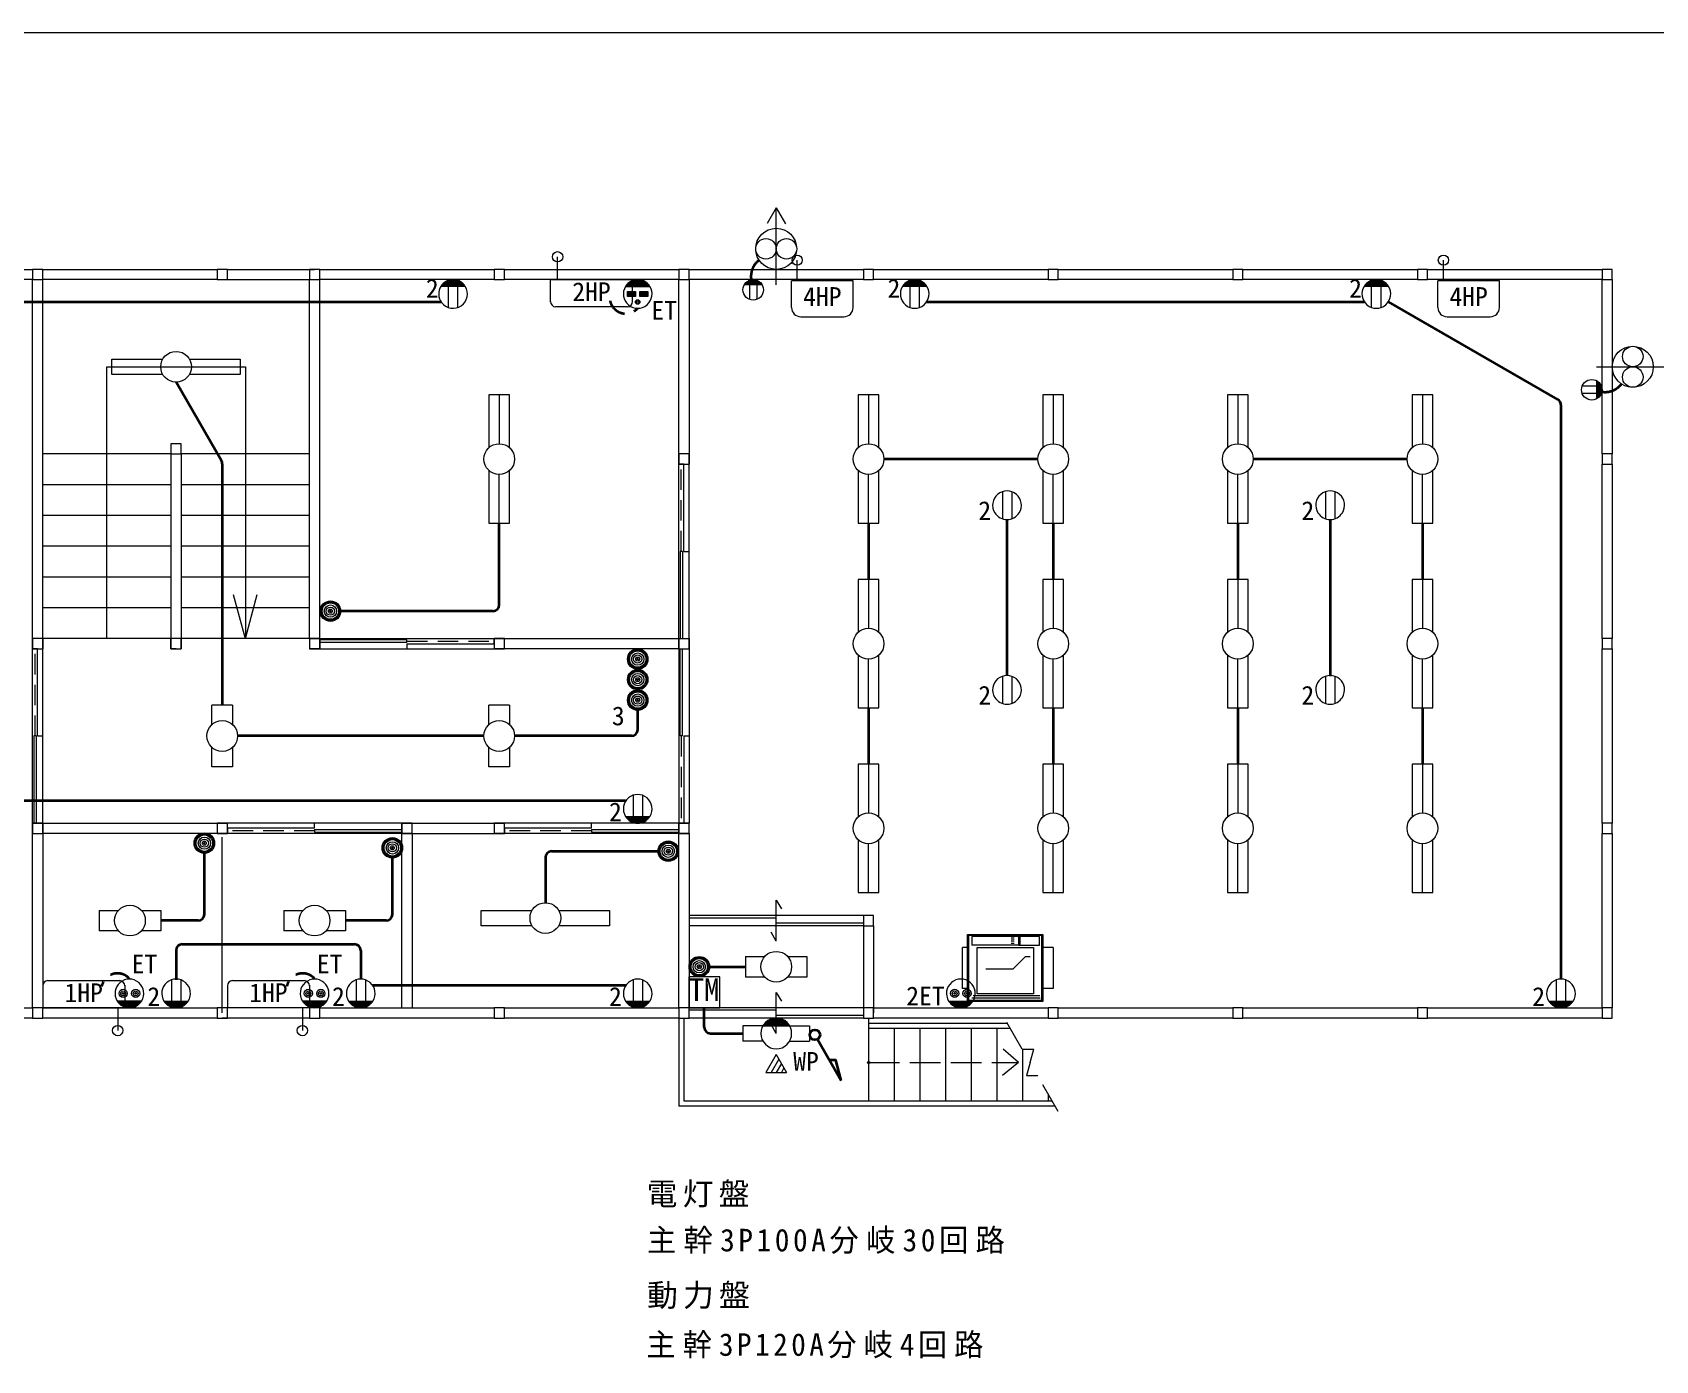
# Model space of a CAD drawing. Units: millimetres at full size, sheet at 1:100. Extents: x -20349 to 20251, y -13940 to 14060.
# Drawn here: x -10850 to 4972, y 1110 to 14060 of the extents above; entities that cross this region are included whole.
import ezdxf
from ezdxf.enums import TextEntityAlignment as Align

# ---------------------------------------------------------------- set-up
doc = ezdxf.new("R2010")
doc.units = ezdxf.units.MM
doc.header["$LTSCALE"] = 100
doc.linetypes.add('DASHED2', pattern=[3, 2, -1])
doc.linetypes.add('DASHED3', pattern=[4, 3, -1])
for name, color, linetype, lineweight in [('0-0', 6, 'Continuous', 35), ('1-1', 7, 'Continuous', 18), ('1-2', 7, 'Continuous', 18), ('1-3', 7, 'Continuous', 18), ('1-4', 4, 'Continuous', 9), ('A-1', 2, 'Continuous', 9), ('A-2', 4, 'Continuous', 9), ('A-3', 3, 'Continuous', 18), ('A-4', 4, 'Continuous', 9), ('A-5', 7, 'Continuous', 18), ('A-6', 4, 'Continuous', 9), ('A-7', 6, 'Continuous', 35), ('B-0', 3, 'Continuous', 18)]:
    doc.layers.add(name, color=color, linetype=linetype, lineweight=lineweight)
doc.styles.add('ＭＳ ゴシック', font='')
doc.styles.get('ＭＳ ゴシック').set_extended_font_data('MS Gothic')

msp = doc.modelspace()

# ---------------------------------------------------------------- linework, layer by layer
at = {"layer": '0-0', "color": 5, "lineweight": 9}
msp.add_lwpolyline([(-20348.8, -13940.2), (-20348.8, 14059.8), (20251.2, 14059.8)], dxfattribs=at)
at = {"layer": '1-1'}
for p, q in [((-12550, 11750), (-10850, 11750)), ((-10750, 11750), (-10850, 11750)), ((-10750, 11750), (-10850, 11750)), ((-10850, 11709.3), (-10850, 11707)), ((-10850, 11709.3), (-10850, 11707)), ((-10750, 11650), (-10750, 11750)), ((-10750, 11650), (-10750, 11750)), ((-10750, 11750), (-9050, 11750)), ((-8950, 11750), (-9050, 11750)), ((-9050, 11709.3), (-9050, 11707)), ((-8950, 11750), (-8100, 11750)), ((-8050, 11750), (-8150, 11750)), ((-8150, 11750), (-8150, 11650)), ((-8150, 11750), (-8150, 11650)), ((-8150, 11750), (-8150, 11650)), ((-8150, 11709.3), (-8150, 11707)), ((-8150, 11709.3), (-8150, 11707)), ((-8050, 11650), (-8050, 11750)), ((-8050, 11750), (-6350, 11750)), ((-6350, 11750), (-6350, 11650)), ((-6250, 11750), (-4550, 11750)), ((-4450, 11750), (-4550, 11750)), ((-4550, 11709.3), (-4550, 11707)), ((-4450, 11650), (-4450, 11750)), ((-4450, 11750), (-2750, 11750)), ((-2650, 11750), (-2750, 11750)), ((-2750, 11709.3), (-2750, 11707)), ((-2650, 11650), (-2650, 11750)), ((-2650, 11750), (-950, 11750)), ((-850, 11750), (-950, 11750)), ((-950, 11709.3), (-950, 11707)), ((-850, 11650), (-850, 11750)), ((-850, 11750), (850, 11750)), ((950, 11750), (850, 11750)), ((850, 11709.3), (850, 11707)), ((950, 11650), (950, 11750)), ((950, 11750), (2650, 11750)), ((2750, 11750), (2650, 11750)), ((2650, 11709.3), (2650, 11707)), ((2750, 11650), (2750, 11750)), ((2750, 11750), (4450, 11750)), ((4509.3, 11750), (4507, 11750)), ((4550, 11650), (4550, 11750)), ((-10850, 11650), (-12550, 11650)), ((-9050, 11650), (-10750, 11650)), ((-8950, 11650), (-8100, 11650)), ((-8150, 11650), (-8050, 11650)), ((-6350, 11650), (-8050, 11650)), ((-6350, 11650), (-6250, 11650)), ((-6250, 11690.7), (-6250, 11693)), ((-4550, 11650), (-6250, 11650)), ((-2750, 11650), (-4450, 11650)), ((-950, 11650), (-2650, 11650)), ((850, 11650), (-850, 11650)), ((2650, 11650), (950, 11650)), ((4450, 11650), (2750, 11650)), ((4450, 11650), (4550, 11650)), ((4450, 9950), (4450, 11650)), ((4550, 11650), (4550, 9950)), ((4450, 9850), (4550, 9850)), ((4450, 8150), (4450, 9850)), ((4509.3, 9950), (4507, 9950)), ((4550, 9850), (4550, 9950)), ((4550, 9850), (4550, 8150)), ((4509.3, 8150), (4507, 8150)), ((4550, 8050), (4550, 8150)), ((4450, 8050), (4550, 8050)), ((4450, 6350), (4450, 8050)), ((4550, 8050), (4550, 6350)), ((4509.3, 6350), (4507, 6350)), ((4550, 6250), (4550, 6350)), ((4450, 6250), (4550, 6250)), ((4450, 4550), (4450, 6250)), ((4550, 6250), (4550, 4550)), ((-12550, 4550), (-10850, 4550)), ((-10850, 4450), (-12550, 4450)), ((-10850, 4550), (-10850, 4450)), ((-10850, 4450), (-10750, 4450)), ((-10750, 4550), (-9050, 4550)), ((-10750, 4490.7), (-10750, 4493)), ((-9050, 4450), (-10750, 4450)), ((-9050, 4550), (-9050, 4450)), ((-9050, 4450), (-8950, 4450)), ((-8150, 4550), (-9000, 4550)), ((-8150, 4450), (-9000, 4450)), ((-8950, 4490.7), (-8950, 4493)), ((-8050, 4550), (-6350, 4550)), ((-6350, 4450), (-8050, 4450)), ((-6350, 4550), (-6350, 4450)), ((-6350, 4450), (-6250, 4450)), ((-6250, 4550), (-4550, 4550)), ((-6250, 4490.7), (-6250, 4493)), ((-4550, 4450), (-6250, 4450)), ((-4550, 4550), (-4550, 4450)), ((-4550, 4450), (-4450, 4450)), ((-4550, 4450), (-4550, 3590)), ((-4500, 4450), (-4500, 3640)), ((-3600, 4525), (-4450, 4525)), ((-4450, 4490.7), (-4450, 4493)), ((-2750, 4475), (-3600, 4475)), ((-2700, 4450), (-2700, 3640)), ((-2650, 4550), (-950, 4550)), ((-950, 4450), (-2650, 4450)), ((-950, 4550), (-950, 4450)), ((-950, 4450), (-850, 4450)), ((-850, 4550), (850, 4550)), ((-850, 4490.7), (-850, 4493)), ((850, 4450), (-850, 4450)), ((850, 4550), (850, 4450)), ((850, 4450), (950, 4450)), ((950, 4550), (2650, 4550)), ((950, 4490.7), (950, 4493)), ((2650, 4450), (950, 4450)), ((2650, 4550), (2650, 4450)), ((2650, 4450), (2750, 4450)), ((2750, 4550), (4450, 4550)), ((2750, 4490.7), (2750, 4493)), ((4450, 4450), (2750, 4450)), ((4450, 4550), (4450, 4450)), ((4450, 4450), (4550, 4450)), ((4550, 4490.7), (4550, 4493)), ((-2700, 4400), (-1347.7, 4400)), ((-2700, 4350), (-1318.8, 4350)), ((-2450, 4350), (-2450, 3640)), ((-2200, 4350), (-2200, 3640)), ((-1950, 4350), (-1950, 3640)), ((-1700, 4350), (-1700, 3640)), ((-1450, 4350), (-1450, 3640)), ((-1200, 4144.3), (-1200, 3640)), ((-2559.8, 3640), (-4497.8, 3640)), ((-908.9, 3640), (-2579.8, 3640)), ((-950, 3711.2), (-950, 3640)), ((-880, 3590), (-4550, 3590))]:
    msp.add_line(p, q, dxfattribs=at)
at = {"layer": '1-1', "color": 4, "lineweight": 9}
for p, q in [((-3600, 4700), (-3550, 4613.4)), ((-3600, 4300), (-3600, 4700)), ((-2750, 4550), (-4450, 4550)), ((-2750, 4450), (-4450, 4450)), ((-3600, 4300), (-3650, 4386.6)), ((-3575, 4050.1), (-3650, 3920.2)), ((-3600, 4093.4), (-3500, 3920.2)), ((-3550, 4006.8), (-3600, 3920.2)), ((-3525, 3963.5), (-3550, 3920.2))]:
    msp.add_line(p, q, dxfattribs=at)
at = {"layer": '1-1', "color": 4, "linetype": 'DASHED3', "lineweight": 9}
for p, q in [((-1201.5, 4146.9), (-1376.5, 4450)), ((-1238.1, 4015), (-1388.4, 4146.9)), ((-1201.5, 4146.9), (-1090, 4146.9)), ((-1125.4, 4015), (-1090, 4146.9)), ((-851.1, 3540), (-1053.8, 3891))]:
    msp.add_line(p, q, dxfattribs=at)
at = {"layer": '1-1'}
for points in [[(-10850, 11750), (-10850, 11650), (-10750, 11650)], [(-10850, 11750), (-10850, 11650), (-10750, 11650)], [(-9050, 11750), (-9050, 11650), (-8950, 11650)], [(-6250, 11650), (-6250, 11750), (-6350, 11750)], [(-4550, 11750), (-4550, 11650), (-4450, 11650)], [(-2750, 11750), (-2750, 11650), (-2650, 11650)], [(-950, 11750), (-950, 11650), (-850, 11650)], [(850, 11750), (850, 11650), (950, 11650)], [(2650, 11750), (2650, 11650), (2750, 11650)], [(4550, 11750), (4450, 11750), (4450, 11650)], [(4550, 9950), (4450, 9950), (4450, 9850)], [(4550, 8150), (4450, 8150), (4450, 8050)], [(4550, 6350), (4450, 6350), (4450, 6250)], [(-10750, 4450), (-10750, 4550), (-10850, 4550)], [(-8950, 4450), (-8950, 4550), (-9050, 4550)], [(-6250, 4450), (-6250, 4550), (-6350, 4550)], [(-4450, 4450), (-4450, 4550), (-4550, 4550)], [(-850, 4450), (-850, 4550), (-950, 4550)], [(950, 4450), (950, 4550), (850, 4550)], [(2750, 4450), (2750, 4550), (2650, 4550)], [(4550, 4450), (4550, 4550), (4450, 4550)]]:
    msp.add_lwpolyline(points, dxfattribs=at)
for points in [[(-9050, 11650), (-8950, 11650), (-8950, 11750), (-9050, 11750)], [(-8950, 11650), (-8950, 11750), (-9050, 11750), (-9050, 11650)], [(-8050, 4550), (-8150, 4550), (-8150, 4450), (-8050, 4450)], [(-8150, 4550), (-8150, 4450), (-8050, 4450), (-8050, 4550)], [(-2650, 4550), (-2750, 4550), (-2750, 4450), (-2650, 4450)]]:
    msp.add_lwpolyline(points, close=True, dxfattribs=at)
at = {"layer": '1-1', "color": 4, "lineweight": 9}
msp.add_lwpolyline([(-3600, 4093.4), (-3700, 3920.2), (-3500, 3920.2)], dxfattribs=at)
at = {"layer": '1-1', "color": 4, "linetype": 'DASHED3', "lineweight": 9}
for points in [[(-2698.5, 4015), (-1238.1, 4015), (-1395, 3891)], [(-1125.4, 4015), (-1158.6, 3891), (-1053.8, 3891)]]:
    msp.add_lwpolyline(points, dxfattribs=at)
at = {"layer": '1-1', "color": 4, "lineweight": 9}
msp.add_circle((-2698.5, 4015), 10, dxfattribs=at)
at = {"layer": '1-2'}
for p, q in [((-10850, 8150), (-10850, 11650)), ((-10750, 8150), (-10750, 11650)), ((-8150, 8150), (-8150, 11650)), ((-8050, 8150), (-8050, 11650)), ((-4550, 9950), (-4550, 11650)), ((-4450, 11650), (-4450, 9950)), ((-4550, 9850), (-4550, 9950)), ((-4450, 9950), (-4550, 9950)), ((-4550, 9950), (-4550, 9850)), ((-4500, 9850), (-4550, 9850)), ((-4509.3, 9850), (-4507, 9850)), ((-4500, 9000), (-4500, 9850)), ((-4450, 9950), (-4450, 9850)), ((-4450, 9000), (-4450, 9850)), ((-4537.5, 9000), (-4537.5, 8150)), ((-4512.5, 9000), (-4537.5, 9000)), ((-4512.5, 9000), (-4512.5, 8150)), ((-4500, 9000), (-4450, 9000)), ((-10850, 8050), (-10850, 8150)), ((-10750, 8150), (-10750, 8050)), ((-9500, 8050), (-9500, 8150)), ((-9400, 8150), (-9400, 8050)), ((-8150, 8150), (-8050, 8150)), ((-8050, 8150), (-8050, 8050)), ((-7200, 8137.5), (-8050, 8137.5)), ((-7200, 8112.5), (-8050, 8112.5)), ((-7200, 8112.5), (-7200, 8137.5)), ((-7200, 8100), (-7200, 8050)), ((-7200, 8100), (-6350, 8100)), ((-6350, 8150), (-6250, 8150)), ((-6350, 8100), (-6350, 8150)), ((-6250, 8150), (-6350, 8150)), ((-6350, 8109.3), (-6350, 8107)), ((-6250, 8050), (-6250, 8150)), ((-6250, 8150), (-4550, 8150)), ((-4550, 8150), (-4550, 8050)), ((-4550, 8150), (-4450, 8150)), ((-4550, 8050), (-4550, 8150)), ((-4450, 8050), (-4450, 8150)), ((-4450, 8150), (-4450, 8050)), ((-10800, 8050), (-10850, 8050)), ((-10800, 7200), (-10800, 8050)), ((-10750, 7200), (-10750, 8050)), ((-9450, 8050), (-9500, 8050)), ((-8050, 8050), (-8150, 8050)), ((-7200, 8050), (-6350, 8050)), ((-6250, 8050), (-6350, 8050)), ((-4550, 8050), (-6250, 8050)), ((-4550, 8050), (-4450, 8050)), ((-4537.5, 7200), (-4537.5, 8050)), ((-4512.5, 7200), (-4512.5, 8050)), ((-10837.5, 7200), (-10837.5, 6350)), ((-10812.5, 7200), (-10837.5, 7200)), ((-10812.5, 7200), (-10812.5, 6350)), ((-10800, 7200), (-10750, 7200)), ((-4512.5, 7200), (-4537.5, 7200)), ((-4500, 7200), (-4450, 7200)), ((-4450, 7200), (-4450, 6350)), ((-10850, 6350), (-10750, 6350)), ((-10850, 6250), (-10850, 6350)), ((-10790.7, 6350), (-10793, 6350)), ((-10750, 6350), (-10750, 6250)), ((-10750, 6250), (-10750, 6350)), ((-10750, 6350), (-9050, 6350)), ((-9050, 6350), (-8950, 6350)), ((-9050, 6350), (-9050, 6250)), ((-8100, 6350), (-8950, 6350)), ((-8100, 6300), (-8100, 6350)), ((-7250, 6250), (-7250, 6350)), ((-7250, 6350), (-7150, 6350)), ((-7190.7, 6350), (-7193, 6350)), ((-7150, 6250), (-7150, 6350)), ((-6350, 6350), (-6250, 6350)), ((-5400, 6350), (-6250, 6350)), ((-5400, 6300), (-5400, 6350)), ((-4550, 6250), (-4550, 6350)), ((-4550, 6350), (-4450, 6350)), ((-4550, 6350), (-4550, 6250)), ((-4490.7, 6350), (-4493, 6350)), ((-4450, 6250), (-4450, 6350)), ((-4450, 6250), (-4450, 6350)), ((-10850, 6250), (-10750, 6250)), ((-10850, 4550), (-10850, 6250)), ((-10750, 6250), (-10750, 4550)), ((-9050, 6250), (-10750, 6250)), ((-8950, 6250), (-9050, 6250)), ((-9050, 6250), (-8950, 6250)), ((-8100, 6300), (-8950, 6300)), ((-8950, 6300), (-8950, 6250)), ((-8950, 6290.7), (-8950, 6293)), ((-8100, 6287.5), (-7250, 6287.5)), ((-8100, 6287.5), (-8100, 6262.5)), ((-8100, 6262.5), (-7250, 6262.5)), ((-7150, 6250), (-7250, 6250)), ((-7250, 6250), (-7150, 6250)), ((-7250, 4550), (-7250, 6250)), ((-7150, 6250), (-7150, 4550)), ((-6250, 6250), (-6350, 6250)), ((-5400, 6300), (-6250, 6300)), ((-6250, 6300), (-6250, 6250)), ((-5400, 6287.5), (-4550, 6287.5)), ((-5400, 6287.5), (-5400, 6262.5)), ((-5400, 6262.5), (-4550, 6262.5)), ((-4450, 6250), (-4550, 6250)), ((-4550, 6250), (-4450, 6250)), ((-4550, 4550), (-4550, 6250)), ((-4450, 6250), (-4450, 4550))]:
    msp.add_line(p, q, dxfattribs=at)
at = {"layer": '1-2', "color": 4, "lineweight": 9}
for p, q in [((-4550, 8150), (-4550, 9850)), ((-4450, 8150), (-4450, 9000)), ((-8050, 8150), (-6350, 8150)), ((-10850, 6350), (-10850, 8050)), ((-8050, 8050), (-7200, 8050)), ((-4550, 8050), (-4550, 6350)), ((-4450, 8050), (-4450, 7200)), ((-10750, 6350), (-10750, 7200)), ((-7250, 6350), (-8100, 6350)), ((-4550, 6350), (-5400, 6350)), ((-7250, 6250), (-8950, 6250)), ((-4550, 6250), (-6250, 6250))]:
    msp.add_line(p, q, dxfattribs=at)
at = {"layer": '1-2', "color": 4, "linetype": 'DASHED2', "lineweight": 9}
for p, q in [((-4525, 9000), (-4525, 9850)), ((-7200, 8125), (-6350, 8125)), ((-10825, 7200), (-10825, 8050)), ((-4525, 7200), (-4525, 6350)), ((-8100, 6275), (-8950, 6275)), ((-5400, 6275), (-6250, 6275))]:
    msp.add_line(p, q, dxfattribs=at)
at = {"layer": '1-2'}
for points in [[(-4550, 9850), (-4450, 9850), (-4450, 9950)], [(-6350, 8150), (-6350, 8050), (-6250, 8050)], [(-4500, 7200), (-4500, 6350), (-4550, 6350)], [(-10750, 6350), (-10850, 6350), (-10850, 6250)], [(-8950, 6250), (-8950, 6350), (-9050, 6350)], [(-7150, 6350), (-7250, 6350), (-7250, 6250)], [(-4450, 6350), (-4550, 6350), (-4550, 6250)]]:
    msp.add_lwpolyline(points, dxfattribs=at)
at = {"layer": '1-3', "color": 4, "lineweight": 9}
for p, q in [((-10125, 8150), (-10125, 10800)), ((-10125, 10800), (-8775, 10800)), ((-8775, 10800), (-8775, 8148.6)), ((-8775, 8148.6), (-8889.4, 8575.6)), ((-8775, 8150), (-8660, 8579.3)), ((-9000, 4500), (-9000, 6213.5)), ((-3600, 5600), (-3550, 5513.4)), ((-3600, 5200), (-3600, 5600)), ((-2750, 5450), (-4450, 5450)), ((-2750, 5350), (-4450, 5350)), ((-3600, 5200), (-3650, 5286.6))]:
    msp.add_line(p, q, dxfattribs=at)
at = {"layer": '1-3'}
for p, q in [((-9500, 9950), (-10750, 9950)), ((-9500, 9950), (-9500, 8050)), ((-8150, 9950), (-9400, 9950)), ((-9400, 9950), (-9400, 8050)), ((-9500, 9650), (-10750, 9650)), ((-8150, 9650), (-9400, 9650)), ((-9500, 9350), (-10750, 9350)), ((-8150, 9350), (-9400, 9350)), ((-9500, 9050), (-10750, 9050)), ((-8150, 9050), (-9400, 9050)), ((-9500, 8750), (-10750, 8750)), ((-8150, 8750), (-9400, 8750)), ((-9500, 8450), (-10750, 8450)), ((-8150, 8450), (-9400, 8450)), ((-9500, 8150), (-10750, 8150)), ((-8150, 8150), (-9400, 8150)), ((-7150, 6350), (-6300, 6350)), ((-7150, 6250), (-6300, 6250)), ((-3600, 5425), (-4450, 5425)), ((-2750, 5375), (-3600, 5375)), ((-2750, 5350), (-2750, 4500)), ((-2650, 5350), (-2650, 4500))]:
    msp.add_line(p, q, dxfattribs=at)
for points in [[(-9500, 9950), (-9400, 9950), (-9400, 10050), (-9500, 10050)], [(-10850, 8050), (-10750, 8050), (-10750, 8150), (-10850, 8150)], [(-9500, 8050), (-9400, 8050), (-9400, 8150), (-9500, 8150)], [(-8150, 8050), (-8050, 8050), (-8050, 8150), (-8150, 8150)], [(-7250, 6250), (-7150, 6250), (-7150, 6350), (-7250, 6350)], [(-7150, 6250), (-7150, 6350), (-7250, 6350), (-7250, 6250)], [(-6350, 6250), (-6250, 6250), (-6250, 6350), (-6350, 6350)], [(-2750, 5450), (-2750, 5350), (-2650, 5350), (-2650, 5450)], [(-2750, 5350), (-2650, 5350), (-2650, 5450), (-2750, 5450)], [(-2650, 5450), (-2750, 5450), (-2750, 5350), (-2650, 5350)]]:
    msp.add_lwpolyline(points, close=True, dxfattribs=at)
at = {"layer": '1-4'}
for p, q in [((-1722.3, 4619.6), (-1722.3, 5253.2)), ((-1235.4, 5245.2), (-1693.4, 5245.2)), ((-1693.4, 5245.2), (-1693.4, 5158.9)), ((-1280.2, 5238.1), (-1308.2, 5238.1)), ((-1784.6, 4737.6), (-1784.6, 5137.6)), ((-1734.6, 5137.6), (-1784.6, 5137.6)), ((-1235.4, 5158.9), (-1693.4, 5158.9)), ((-1280.2, 5218.1), (-1308.2, 5218.1)), ((-1280.2, 5198.1), (-1308.2, 5198.1)), ((-1280.2, 5178.1), (-1308.2, 5178.1)), ((-900.6, 5137.6), (-1000.6, 5137.6)), ((-900.6, 5137.6), (-900.6, 4737.6)), ((-1734.6, 4737.6), (-1784.6, 4737.6)), ((-1009.5, 4619.6), (-1722.3, 4619.6)), ((-1027.2, 4644.3), (-1693.5, 4644.3)), ((-1030.2, 4665.2), (-1678.6, 4665.2)), ((-900.6, 4737.6), (-1000.6, 4737.6))]:
    msp.add_line(p, q, dxfattribs=at)
for points in [[(-1000.6, 5264.6), (-1000.6, 4610.6), (-1734.6, 4610.6), (-1734.6, 5264.6)], [(-1033.2, 5158.9), (-1033.2, 5245.2), (-1235.4, 5245.2), (-1235.4, 5158.9)], [(-1235.4, 5158.9), (-1235.4, 5245.2), (-1224.8, 5245.2), (-1224.8, 5158.9)], [(-1091.3, 5137), (-1091.3, 4687), (-1641.3, 4687), (-1641.3, 5137)]]:
    msp.add_lwpolyline(points, close=True, dxfattribs=at)
for points in [[(-1009.5, 4619.6), (-1009.5, 5253.2), (-1724.7, 5253.2)], [(-1125.1, 5047.2), (-1174, 5047.2), (-1294.2, 4927), (-1557.1, 4927)]]:
    msp.add_lwpolyline(points, dxfattribs=at)
at = {"layer": 'A-1'}
for p, q in [((-10075, 10725), (-10075, 10875)), ((-10075, 10875), (-9767.8, 10875)), ((-9767.8, 10875), (-9579.9, 10875)), ((-9320.1, 10875), (-9291.4, 10875)), ((-9291.4, 10875), (-8825, 10875)), ((-8825, 10875), (-8825, 10725)), ((-9579.9, 10725), (-10075, 10725)), ((-8825, 10725), (-9320.1, 10725)), ((-6200, 10525), (-6400, 10525)), ((-6400, 10525), (-6400, 10011.8)), ((-6200, 10011.8), (-6200, 10525)), ((-2600, 10525), (-2800, 10525)), ((-2800, 10525), (-2800, 10011.8)), ((-2600, 10011.8), (-2600, 10525)), ((-800, 10525), (-1000, 10525)), ((-1000, 10525), (-1000, 10011.8)), ((-800, 10011.8), (-800, 10525)), ((1000, 10525), (800, 10525)), ((800, 10525), (800, 10011.8)), ((1000, 10011.8), (1000, 10525)), ((2800, 10525), (2600, 10525)), ((2600, 10525), (2600, 10011.8)), ((2800, 10011.8), (2800, 10525)), ((-6400, 9788.2), (-6400, 9275)), ((-2800, 9788.2), (-2800, 9275)), ((-1000, 9788.2), (-1000, 9275)), ((800, 9788.2), (800, 9275)), ((2600, 9788.2), (2600, 9275)), ((-2600, 8725), (-2800, 8725)), ((-2800, 8725), (-2800, 8211.8)), ((-2600, 8211.8), (-2600, 8725)), ((-800, 8725), (-1000, 8725)), ((-1000, 8725), (-1000, 8211.8)), ((-800, 8211.8), (-800, 8725)), ((1000, 8725), (800, 8725)), ((800, 8725), (800, 8211.8)), ((1000, 8211.8), (1000, 8725)), ((2800, 8725), (2600, 8725)), ((2600, 8725), (2600, 8211.8)), ((2800, 8211.8), (2800, 8725)), ((-2800, 7988.2), (-2800, 7475)), ((-1000, 7988.2), (-1000, 7475)), ((800, 7988.2), (800, 7475)), ((2600, 7988.2), (2600, 7475)), ((-9100, 7311.8), (-9100, 7500)), ((-8900, 7500), (-9100, 7500)), ((-8900, 7500), (-8900, 7311.8)), ((-6400, 7311.8), (-6400, 7500)), ((-6200, 7500), (-6400, 7500)), ((-6200, 7500), (-6200, 7311.8)), ((-2600, 6925), (-2800, 6925)), ((-2800, 6925), (-2800, 6411.8)), ((-2600, 6411.8), (-2600, 6925)), ((-800, 6925), (-1000, 6925)), ((-1000, 6925), (-1000, 6411.8)), ((-800, 6411.8), (-800, 6925)), ((1000, 6925), (800, 6925)), ((800, 6925), (800, 6411.8)), ((1000, 6411.8), (1000, 6925)), ((2800, 6925), (2600, 6925)), ((2600, 6925), (2600, 6411.8)), ((2800, 6411.8), (2800, 6925)), ((-2800, 6188.2), (-2800, 5675)), ((-1000, 6188.2), (-1000, 5675)), ((800, 6188.2), (800, 5675)), ((2600, 6188.2), (2600, 5675)), ((-10200, 5500), (-10200, 5300)), ((-10200, 5500), (-10011.8, 5500)), ((-8400, 5500), (-8400, 5300)), ((-8400, 5500), (-8211.8, 5500)), ((-6475, 5349.5), (-6475, 5499.5)), ((-6475, 5499.5), (-5979.9, 5499.5)), ((-5720.1, 5499.5), (-5225, 5499.5)), ((-5225, 5499.5), (-5225, 5349.5)), ((-10011.8, 5300), (-10200, 5300)), ((-8211.8, 5300), (-8400, 5300)), ((-6008.6, 5349.5), (-6475, 5349.5)), ((-5979.9, 5349.5), (-6008.6, 5349.5)), ((-5532.2, 5349.5), (-5720.1, 5349.5)), ((-5225, 5349.5), (-5532.2, 5349.5)), ((-3900, 5050), (-3900, 4850)), ((-3900, 5050), (-3711.8, 5050)), ((-3711.8, 4850), (-3900, 4850)), ((-3728.9, 4374.6), (-3924.7, 4374.6)), ((-3924.7, 4374.6), (-3924.7, 4224.6)), ((-3470.9, 4374.6), (-3274.7, 4374.6)), ((-3274.7, 4374.6), (-3274.7, 4224.6)), ((-3728.9, 4224.6), (-3924.7, 4224.6)), ((-3470.9, 4224.6), (-3274.7, 4224.6))]:
    msp.add_line(p, q, dxfattribs=at)
at = {"layer": 'A-1', "color": 7, "lineweight": 18}
for p, q in [((-6300, 10525), (-6300, 10050)), ((-2700, 10525), (-2700, 10050)), ((-900, 10525), (-900, 10050)), ((900, 10525), (900, 10050)), ((2700, 10525), (2700, 10050)), ((-6300, 9275), (-6300, 9750)), ((-2700, 9275), (-2700, 9750)), ((-900, 9275), (-900, 9750)), ((900, 9275), (900, 9750)), ((2700, 9275), (2700, 9750)), ((-2700, 8725), (-2700, 8250)), ((-900, 8725), (-900, 8250)), ((900, 8725), (900, 8250)), ((2700, 8725), (2700, 8250)), ((-2700, 7475), (-2700, 7950)), ((-900, 7475), (-900, 7950)), ((900, 7475), (900, 7950)), ((2700, 7475), (2700, 7950)), ((-2700, 6925), (-2700, 6450)), ((-900, 6925), (-900, 6450)), ((900, 6925), (900, 6450)), ((2700, 6925), (2700, 6450)), ((-2700, 5675), (-2700, 6150)), ((-900, 5675), (-900, 6150)), ((900, 5675), (900, 6150)), ((2700, 5675), (2700, 6150)), ((-3728.9, 4374.6), (-3701.6, 4374.6)), ((-3701.6, 4374.6), (-3470.9, 4374.6))]:
    msp.add_line(p, q, dxfattribs=at)
at = {"layer": 'A-1', "color": 6, "lineweight": 35}
for p, q in [((-2700, 9275), (-2700, 8725)), ((-900, 9275), (-900, 8725)), ((900, 9275), (900, 8725)), ((2700, 9275), (2700, 8725)), ((-2700, 7475), (-2700, 6925)), ((-900, 7475), (-900, 6925)), ((900, 7475), (900, 6925)), ((2700, 7475), (2700, 6925))]:
    msp.add_line(p, q, dxfattribs=at)
at = {"layer": 'A-1', "color": 4}
for p, q in [((-3653.6, 4439.6), (-3545.9, 4439.6)), ((-3726.6, 4379.6), (-3472.9, 4379.6)), ((-3719.7, 4389.6), (-3479.7, 4389.6)), ((-3711.6, 4399.6), (-3487.9, 4399.6)), ((-3701.7, 4409.6), (-3497.8, 4409.6)), ((-3689.7, 4419.6), (-3509.7, 4419.6)), ((-3674.6, 4429.6), (-3524.9, 4429.6))]:
    msp.add_line(p, q, dxfattribs=at)
at = {"layer": 'A-1'}
for points in [[(-6400, 9275), (-6200, 9275), (-6200, 9788.2)], [(-2800, 9275), (-2600, 9275), (-2600, 9788.2)], [(-1000, 9275), (-800, 9275), (-800, 9788.2)], [(800, 9275), (1000, 9275), (1000, 9788.2)], [(2600, 9275), (2800, 9275), (2800, 9788.2)], [(-2800, 7475), (-2600, 7475), (-2600, 7988.2)], [(-1000, 7475), (-800, 7475), (-800, 7988.2)], [(800, 7475), (1000, 7475), (1000, 7988.2)], [(2600, 7475), (2800, 7475), (2800, 7988.2)], [(-8900, 7088.2), (-8900, 6900), (-9100, 6900), (-9100, 7088.2)], [(-6200, 7088.2), (-6200, 6900), (-6400, 6900), (-6400, 7088.2)], [(-2800, 5675), (-2600, 5675), (-2600, 6188.2)], [(-1000, 5675), (-800, 5675), (-800, 6188.2)], [(800, 5675), (1000, 5675), (1000, 6188.2)], [(2600, 5675), (2800, 5675), (2800, 6188.2)], [(-9788.2, 5500), (-9600, 5500), (-9600, 5300), (-9788.2, 5300)], [(-7988.2, 5500), (-7800, 5500), (-7800, 5300), (-7988.2, 5300)], [(-3488.2, 5050), (-3300, 5050), (-3300, 4850), (-3488.2, 4850)]]:
    msp.add_lwpolyline(points, dxfattribs=at)
for centre in [(-9450, 10800), (-6300, 9900), (-2700, 9900), (-900, 9900), (900, 9900), (2700, 9900), (-2700, 8100), (-900, 8100), (900, 8100), (2700, 8100), (-9000, 7200), (-6300, 7200), (-2700, 6300), (-900, 6300), (900, 6300), (2700, 6300), (-9900, 5400), (-8100, 5400), (-5850, 5424.5), (-3600, 4950)]:
    msp.add_circle(centre, 150, dxfattribs=at)
msp.add_arc((-3599.7, 4299.6), 150, 134.99997, 134.99982, dxfattribs=at)
at = {"layer": 'A-2'}
for p, q in [((-3600, 12350), (-3688, 12197.5)), ((-3600, 12350), (-3509.7, 12193.6)), ((-3600, 11597.9), (-3600, 12350)), ((-3742.6, 11607.9), (-3905.7, 11607.9)), ((-3750.7, 11617.9), (-3897.6, 11617.9)), ((-3761.5, 11627.9), (-3886.9, 11627.9)), ((-3776.5, 11637.9), (-3871.9, 11637.9)), ((-3803.8, 11647.9), (-3844.6, 11647.9)), ((4397.9, 10800), (5150, 10800)), ((4407.9, 10657.4), (4407.9, 10494.3)), ((4417.9, 10649.3), (4417.9, 10502.4)), ((4427.9, 10638.5), (4427.9, 10513.1)), ((4437.9, 10623.5), (4437.9, 10528.1)), ((4447.9, 10596.2), (4447.9, 10555.4))]:
    msp.add_line(p, q, dxfattribs=at)
at = {"layer": 'A-2', "color": 7, "lineweight": 18}
for p, q in [((-3736, 11597.9), (-3912.9, 11597.9)), ((-3859.2, 11597.9), (-3859.2, 11456.3)), ((-3789.2, 11597.9), (-3789.2, 11456.3)), ((4397.9, 10610.8), (4256.3, 10610.8)), ((4397.9, 10664), (4397.9, 10487.1)), ((4397.9, 10540.8), (4256.3, 10540.8))]:
    msp.add_line(p, q, dxfattribs=at)
at = {"layer": 'A-2', "color": 2}
for centre, radius in [((-3600, 11950), 200), ((-3824.2, 11550), 100), ((4750, 10800), 200), ((4350, 10575.8), 100)]:
    msp.add_circle(centre, radius, dxfattribs=at)
at = {"layer": 'A-2', "color": 7, "lineweight": 18}
for centre in [(-3700, 11950), (-3500, 11950), (4750, 10900), (4750, 10700)]:
    msp.add_circle(centre, 100, dxfattribs=at)
at = {"layer": 'A-2', "color": 6, "linetype": 'DASHED3', "lineweight": 35}
for centre, start, end in [((-3646.2, 11680.6), 127.15671, 189.36084), ((4480.6, 10753.8), 260.63916, 322.84329)]:
    msp.add_arc(centre, 200, start, end, dxfattribs=at)
at = {"layer": 'A-3'}
for p, q in [((-5730.8, 11650), (-5730.8, 11872.7)), ((-5000, 11431), (-5000, 11650)), ((-5050, 11385.1), (-5750, 11385.1)), ((-10750, 4769), (-10750, 4550)), ((-10700, 4814.9), (-10000, 4814.9)), ((-8950, 4769), (-8950, 4550)), ((-8900, 4814.9), (-8200, 4814.9)), ((-10019.2, 4550), (-10019.2, 4327.3)), ((-8219.2, 4550), (-8219.2, 4327.3))]:
    msp.add_line(p, q, dxfattribs=at)
for points in [[(-5800, 11429.2), (-5800, 11650), (-5000, 11650)], [(-9950, 4770.8), (-9950, 4550), (-10750, 4550)], [(-8150, 4770.8), (-8150, 4550), (-8950, 4550)]]:
    msp.add_lwpolyline(points, dxfattribs=at)
for centre in [(-5730.8, 11872.7), (-10019.2, 4327.3), (-8219.2, 4327.3)]:
    msp.add_circle(centre, 50, dxfattribs=at)
for centre, start, end in [((-5750, 11435.1), 180, 270), ((-5050, 11435.1), 270, 0), ((-10700, 4764.9), 90, 180), ((-10000, 4764.9), 0, 90), ((-8900, 4764.9), 90, 180), ((-8200, 4764.9), 0, 90)]:
    msp.add_arc(centre, 50, start, end, dxfattribs=at)
at = {"layer": 'A-4', "color": 7, "lineweight": 18}
for p, q in [((-6631.2, 11584.2), (-6868.8, 11584.2)), ((-6795.6, 11377.7), (-6795.6, 11584.2)), ((-6704.4, 11377.7), (-6704.4, 11584.2)), ((-5068.9, 11584.1), (-4831.3, 11584.1)), ((-2131.2, 11584.2), (-2368.8, 11584.2)), ((-2295.6, 11377.7), (-2295.6, 11584.2)), ((-2204.4, 11377.7), (-2204.4, 11584.2)), ((2368.8, 11584.2), (2131.2, 11584.2)), ((2204.4, 11377.7), (2204.4, 11584.2)), ((2295.6, 11377.7), (2295.6, 11584.2)), ((-1395.6, 9582.4), (-1395.6, 9317.6)), ((-1304.4, 9582.4), (-1304.4, 9317.6)), ((1754.4, 9582.4), (1754.4, 9317.6)), ((1845.6, 9582.4), (1845.6, 9317.6)), ((-1395.6, 7782.4), (-1395.6, 7517.6)), ((-1304.4, 7782.4), (-1304.4, 7517.6)), ((1754.4, 7782.4), (1754.4, 7517.6)), ((1845.6, 7782.4), (1845.6, 7517.6)), ((-4995.6, 6622.3), (-4995.6, 6415.8)), ((-4904.4, 6622.3), (-4904.4, 6415.8)), ((-5068.8, 6415.8), (-4831.2, 6415.8)), ((-9495.6, 4822.3), (-9495.6, 4615.8)), ((-9404.4, 4822.3), (-9404.4, 4615.8)), ((-7695.6, 4822.3), (-7695.6, 4615.8)), ((-7604.4, 4822.3), (-7604.4, 4615.8)), ((-4995.6, 4822.3), (-4995.6, 4615.8)), ((-4904.4, 4822.3), (-4904.4, 4615.8)), ((4004.4, 4822.3), (4004.4, 4615.8)), ((4095.6, 4822.3), (4095.6, 4615.8)), ((-9786.3, 4615.8), (-10023.9, 4615.8)), ((-9568.8, 4615.8), (-9331.2, 4615.8)), ((-7981.1, 4615.8), (-8218.7, 4615.8)), ((-7768.8, 4615.8), (-7531.2, 4615.8)), ((-5068.8, 4615.8), (-4831.2, 4615.8)), ((-1918.9, 4615.8), (-1681.3, 4615.8)), ((3931.2, 4615.8), (4168.8, 4615.8))]:
    msp.add_line(p, q, dxfattribs=at)
at = {"layer": 'A-4'}
for p, q in [((-6633.7, 11588), (-6866.3, 11588)), ((-6639.4, 11596), (-6860.6, 11596)), ((-6646.1, 11604), (-6853.9, 11604)), ((-6654, 11612), (-6846, 11612)), ((-6663.3, 11620), (-6836.7, 11620)), ((-6674.5, 11628), (-6825.5, 11628)), ((-6688.7, 11636), (-6811.3, 11636)), ((-6709.1, 11644), (-6790.9, 11644)), ((-5066.4, 11587.9), (-4833.7, 11587.9)), ((-5060.6, 11595.9), (-4839.5, 11595.9)), ((-5053.9, 11603.9), (-4846.2, 11603.9)), ((-5046.1, 11611.9), (-4854, 11611.9)), ((-5036.8, 11619.9), (-4863.3, 11619.9)), ((-5025.6, 11627.9), (-4874.5, 11627.9)), ((-5011.3, 11635.9), (-4888.8, 11635.9)), ((-4991, 11643.9), (-4909.1, 11643.9)), ((-2133.7, 11588), (-2366.3, 11588)), ((-2139.4, 11596), (-2360.6, 11596)), ((-2146.1, 11604), (-2353.9, 11604)), ((-2154, 11612), (-2346, 11612)), ((-2163.3, 11620), (-2336.7, 11620)), ((-2174.5, 11628), (-2325.5, 11628)), ((-2188.7, 11636), (-2311.3, 11636)), ((-2209.1, 11644), (-2290.9, 11644)), ((2366.3, 11588), (2133.7, 11588)), ((2360.6, 11596), (2139.4, 11596)), ((2353.9, 11604), (2146.1, 11604)), ((2346, 11612), (2154, 11612)), ((2336.7, 11620), (2163.3, 11620)), ((2325.5, 11628), (2174.5, 11628)), ((2311.3, 11636), (2188.7, 11636)), ((2290.9, 11644), (2209.1, 11644)), ((-5066.3, 6412), (-4833.7, 6412)), ((-5060.6, 6404), (-4839.4, 6404)), ((-5053.9, 6396), (-4846.1, 6396)), ((-5046, 6388), (-4854, 6388)), ((-5036.7, 6380), (-4863.3, 6380)), ((-5025.5, 6372), (-4874.5, 6372)), ((-5011.3, 6364), (-4888.7, 6364)), ((-4990.9, 6356), (-4909.1, 6356)), ((-9788.7, 4612), (-10021.4, 4612)), ((-9794.5, 4604), (-10015.6, 4604)), ((-9801.2, 4596), (-10008.9, 4596)), ((-9566.3, 4612), (-9333.7, 4612)), ((-9560.6, 4604), (-9339.4, 4604)), ((-9553.9, 4596), (-9346.1, 4596)), ((-7983.6, 4612), (-8216.3, 4612)), ((-7989.4, 4604), (-8210.5, 4604)), ((-7996.1, 4596), (-8203.8, 4596)), ((-7766.3, 4612), (-7533.7, 4612)), ((-7760.6, 4604), (-7539.4, 4604)), ((-7753.9, 4596), (-7546.1, 4596)), ((-5066.3, 4612), (-4833.7, 4612)), ((-5060.6, 4604), (-4839.4, 4604)), ((-5053.9, 4596), (-4846.1, 4596)), ((-1916.4, 4612), (-1683.7, 4612)), ((-1910.6, 4604), (-1689.5, 4604)), ((-1903.9, 4596), (-1696.2, 4596)), ((3933.7, 4612), (4166.3, 4612)), ((3939.4, 4604), (4160.6, 4604)), ((3946.1, 4596), (4153.9, 4596)), ((-9809, 4588), (-10001.1, 4588)), ((-9818.3, 4580), (-9991.8, 4580)), ((-9829.5, 4572), (-9980.6, 4572)), ((-9843.8, 4564), (-9966.3, 4564)), ((-9864.1, 4556), (-9946, 4556)), ((-9546, 4588), (-9354, 4588)), ((-9536.7, 4580), (-9363.3, 4580)), ((-9525.5, 4572), (-9374.5, 4572)), ((-9511.3, 4564), (-9388.7, 4564)), ((-9490.9, 4556), (-9409.1, 4556)), ((-8003.9, 4588), (-8196, 4588)), ((-8013.2, 4580), (-8186.7, 4580)), ((-8024.4, 4572), (-8175.5, 4572)), ((-8038.7, 4564), (-8161.2, 4564)), ((-8059, 4556), (-8140.9, 4556)), ((-7746, 4588), (-7554, 4588)), ((-7736.7, 4580), (-7563.3, 4580)), ((-7725.5, 4572), (-7574.5, 4572)), ((-7711.3, 4564), (-7588.7, 4564)), ((-7690.9, 4556), (-7609.1, 4556)), ((-5046, 4588), (-4854, 4588)), ((-5036.7, 4580), (-4863.3, 4580)), ((-5025.5, 4572), (-4874.5, 4572)), ((-5011.3, 4564), (-4888.7, 4564)), ((-4990.9, 4556), (-4909.1, 4556)), ((-1896.1, 4588), (-1704, 4588)), ((-1886.8, 4580), (-1713.3, 4580)), ((-1875.6, 4572), (-1724.5, 4572)), ((-1861.3, 4564), (-1738.8, 4564)), ((-1841, 4556), (-1759.1, 4556)), ((3954, 4588), (4146, 4588)), ((3963.3, 4580), (4136.7, 4580)), ((3974.5, 4572), (4125.5, 4572)), ((3988.7, 4564), (4111.3, 4564)), ((4009.1, 4556), (4090.9, 4556))]:
    msp.add_line(p, q, dxfattribs=at)
at = {"layer": 'A-4', "color": 2}
for points in [[(-5050.8, 11534), (-4970.8, 11534), (-4970.8, 11486), (-5050.8, 11486)], [(-5037.5, 11526), (-4984.2, 11526), (-4984.2, 11494), (-5037.5, 11494)], [(-5024.2, 11518), (-4997.5, 11518), (-4997.5, 11502), (-5024.2, 11502)], [(-4929.3, 11534), (-4850.1, 11534), (-4850.1, 11486), (-4929.3, 11486)], [(-4916.1, 11526), (-4863.3, 11526), (-4863.3, 11494), (-4916.1, 11494)], [(-4902.9, 11518), (-4876.5, 11518), (-4876.5, 11502), (-4902.9, 11502)]]:
    msp.add_lwpolyline(points, close=True, dxfattribs=at)
for centre, radius in [((-4950, 11431.4), 21.8), ((-4950, 11431.4), 10.9), ((-9965.8, 4689.9), 40), ((-9965.8, 4689.9), 24), ((-9965.8, 4689.9), 8), ((-9844.3, 4689.9), 40), ((-9844.3, 4689.9), 24), ((-9844.3, 4689.9), 8), ((-8160.7, 4689.9), 40), ((-8160.7, 4689.9), 24), ((-8160.7, 4689.9), 8), ((-8039.2, 4689.9), 40), ((-8039.2, 4689.9), 24), ((-8039.2, 4689.9), 8), ((-1860.8, 4689.9), 40), ((-1860.8, 4689.9), 24), ((-1860.8, 4689.9), 8), ((-1739.3, 4689.9), 40), ((-1739.3, 4689.9), 24), ((-1739.3, 4689.9), 8)]:
    msp.add_circle(centre, radius, dxfattribs=at)
for centre, start, end in [((-6750, 11510.1), 148.0536, 216.70192), ((-6750, 11510.1), 31.94655, 148.05345), ((-6750, 11510.1), 216.70192, 31.94655), ((-4950.1, 11510), 148.05345, 31.9464), ((-4950.1, 11510), 31.94655, 148.05345), ((-2250, 11510.1), 148.0536, 31.94655), ((-2250, 11510.1), 31.94655, 148.05345), ((2250, 11510.1), 148.0536, 31.94655), ((2250, 11510.1), 31.94655, 148.05345), ((-1350, 9450), 328.0536, 211.94655), ((1800, 9450), 328.0536, 211.94655), ((-1350, 9450), 211.94655, 328.05345), ((1800, 9450), 211.94655, 328.05345), ((-1350, 7650), 328.0536, 211.94655), ((1800, 7650), 328.0536, 211.94655), ((-1350, 7650), 211.94655, 328.05345), ((1800, 7650), 211.94655, 328.05345), ((-4950, 6489.9), 328.0536, 211.94655), ((-4950, 6489.9), 211.94655, 328.05345), ((-9905.1, 4689.9), 328.05345, 211.9464), ((-9450, 4689.9), 328.0536, 211.94655), ((-8099.9, 4689.9), 328.05345, 211.9464), ((-7650, 4689.9), 328.0536, 211.94655), ((-4950, 4689.9), 328.0536, 211.94655), ((-1800.1, 4689.9), 328.0536, 211.94655), ((4050, 4689.9), 328.0536, 211.94655), ((-9905.1, 4689.9), 211.94655, 328.05345), ((-9450, 4689.9), 211.94655, 328.05345), ((-8099.9, 4689.9), 211.94655, 328.05345), ((-7650, 4689.9), 211.94655, 328.05345), ((-4950, 4689.9), 211.94655, 328.05345), ((-1800.1, 4689.9), 211.94655, 328.05345), ((4050, 4689.9), 211.94655, 328.05345)]:
    msp.add_arc(centre, 140, start, end, dxfattribs=at)
at = {"layer": 'A-4', "color": 6, "linetype": 'DASHED2', "lineweight": 35}
for centre, start, end in [((-5066.2, 11476.6), 192.54108, 317.48122), ((-10021.3, 4727.6), 42.51878, 168.10167), ((-8216.2, 4727.6), 42.51878, 168.10167)]:
    msp.add_arc(centre, 157.7, start, end, dxfattribs=at)
at = {"layer": 'A-5', "color": 2, "lineweight": 9}
msp.add_lwpolyline([(-4451, 4550.5), (-4151, 4550.5), (-4151, 4850.5), (-4451, 4850.5)], close=True, dxfattribs=at)
at = {"layer": 'A-5'}
for centre, radius in [((-7945.6, 8417.5), 100), ((-7945.6, 8417.5), 90), ((-7945.6, 8417.5), 80), ((-7945.6, 8417.5), 60), ((-7945.6, 8417.5), 40), ((-7945.6, 8417.5), 20), ((-7945.6, 8417.5), 6.66), ((-4950, 7949.8), 100), ((-4950, 7949.8), 90), ((-4950, 7949.8), 80), ((-4950, 7949.8), 60), ((-4950, 7949.8), 40), ((-4950, 7949.8), 20), ((-4950, 7949.8), 6.66), ((-4950, 7749.8), 100), ((-4950, 7749.8), 90), ((-4950, 7749.8), 80), ((-4950, 7749.8), 60), ((-4950, 7749.8), 40), ((-4950, 7749.8), 20), ((-4950, 7749.8), 6.66), ((-4950, 7749.5), 6.66), ((-4950, 7549.8), 100), ((-4950, 7549.8), 90), ((-4950, 7549.8), 80), ((-4950, 7549.8), 60), ((-4950, 7549.8), 40), ((-4950, 7549.8), 20), ((-4950, 7549.8), 6.66), ((-4950, 7549.5), 6.66), ((-9174.4, 6155), 100), ((-9174.4, 6155), 90), ((-9174.4, 6155), 80), ((-9174.4, 6155), 60), ((-9174.4, 6155), 40), ((-9174.4, 6155), 20), ((-7341.8, 6109.2), 100), ((-7341.8, 6109.2), 90), ((-7341.8, 6109.2), 80), ((-4651.7, 6076.5), 100), ((-9174.4, 6155), 6.66), ((-7341.8, 6109.2), 60), ((-7341.8, 6109.2), 40), ((-7341.8, 6109.2), 20), ((-7341.8, 6109.2), 6.66), ((-4651.7, 6076.5), 90), ((-4651.7, 6076.5), 80), ((-4651.7, 6076.5), 60), ((-4651.7, 6076.5), 40), ((-4651.7, 6076.5), 20), ((-4651.7, 6076.5), 6.66), ((-4349.8, 4950), 100), ((-4349.8, 4950), 90), ((-4349.8, 4950), 80), ((-4349.8, 4950), 60), ((-4349.8, 4950), 40), ((-4349.8, 4950), 20), ((-4349.8, 4950), 6.66)]:
    msp.add_circle(centre, radius, dxfattribs=at)
at = {"layer": 'A-7'}
for p, q in [((-12929.9, 11432.2), (-6869.8, 11432.2)), ((-2136.8, 11432.2), (2130.2, 11432.2)), ((4020, 10479.6), (2370.1, 11432.2)), ((-9008, 9884.5), (-9450, 10650)), ((4050, 10427.6), (4050, 4838.3)), ((-9000, 9854.5), (-9000, 7500)), ((-1050, 9900), (-2550, 9900)), ((2550, 9900), (1050, 9900)), ((-6300, 8477.5), (-6300, 9275)), ((-1350.1, 7790), (-1350.1, 9310)), ((1799.9, 9310), (1799.9, 7782.4)), ((-6360, 8417.5), (-7845.6, 8417.5)), ((-4950, 7260), (-4950, 7459.8)), ((-6450, 7200), (-8850, 7200)), ((-5010, 7200), (-6150, 7200)), ((-5070.1, 6567.8), (-11798.7, 6567.8)), ((-9174.4, 5460), (-9174.4, 6055)), ((-5850, 6015.8), (-5850, 5574.5)), ((-5790, 6075.8), (-4751.7, 6075.8)), ((-7341.8, 5460), (-7341.8, 6009.2)), ((-9234.4, 5400), (-9600, 5400)), ((-7401.8, 5400), (-7800, 5400)), ((-9450, 5109.9), (-9450, 4823.1)), ((-9390, 5169.9), (-7710, 5169.9)), ((-7650, 5109.9), (-7650, 4838.3)), ((-4249.8, 4950), (-3900, 4950)), ((-5070.1, 4767.8), (-7533.7, 4767.8)), ((-4301.7, 4359.6), (-4301.7, 4553.3)), ((-4241.7, 4299.6), (-3924.7, 4299.6)), ((-3197.7, 4242.9), (-2965.9, 3841.4))]:
    msp.add_line(p, q, dxfattribs=at)
msp.add_lwpolyline([(-2965.9, 3841.4), (-3019, 4039.5), (-3080.3, 4039.5)], dxfattribs=at)
msp.add_circle((-3222.7, 4286.2), 50, dxfattribs=at)
for centre, start, end in [((3990, 10427.6), 0, 60), ((-9060, 9854.5), 0, 30), ((-6360, 8477.5), 270, 0), ((-5010, 7260), 270, 0), ((-5790, 6015.8), 90, 180), ((-9234.4, 5460), 270, 0), ((-7401.8, 5460), 270, 0), ((-9390, 5109.9), 90, 180), ((-7710, 5109.9), 0, 90), ((-4241.7, 4359.6), 180, 270)]:
    msp.add_arc(centre, 60, start, end, dxfattribs=at)
at = {"layer": 'B-0'}
for p, q in [((-3395.6, 11638.1), (-3395.6, 11839.6)), ((2904.4, 11638.1), (2904.4, 11839.6)), ((-3450, 11378.1), (-3450, 11638.1)), ((-2850, 11638.1), (-3450, 11638.1)), ((-2850, 11378.1), (-2850, 11638.1)), ((2850, 11378.1), (2850, 11638.1)), ((3450, 11638.1), (2850, 11638.1)), ((3450, 11378.1), (3450, 11638.1)), ((-3360, 11288.1), (-2940, 11288.1)), ((2940, 11288.1), (3360, 11288.1))]:
    msp.add_line(p, q, dxfattribs=at)
for centre in [(-3395.6, 11839.6), (2904.4, 11839.6)]:
    msp.add_circle(centre, 50, dxfattribs=at)
for centre, start, end in [((-3360, 11378.1), 180, 270), ((-2940, 11378.1), 270, 0), ((2940, 11378.1), 180, 270), ((3360, 11378.1), 270, 0)]:
    msp.add_arc(centre, 90, start, end, dxfattribs=at)

# ---------------------------------------------------------------- texts
at = {"layer": 'A-1', "color": 4, "style": 'ＭＳ ゴシック'}
msp.add_text('WP', height=183.3, dxfattribs=at).set_placement((-3434.1, 3880.6), align=Align.BOTTOM_LEFT)
at = {"layer": 'A-3', "color": 4, "style": 'ＭＳ ゴシック'}
for s, p in [('2HP', (-5587.5, 11385.1)), ('1HP', (-10537.5, 4550)), ('1HP', (-8737.5, 4550))]:
    msp.add_text(s, height=183.3, dxfattribs=at).set_placement(p, align=Align.BOTTOM_LEFT)
at = {"layer": 'A-4', "style": 'ＭＳ ゴシック'}
for s, p in [('2', (-7015, 11418.2)), ('2', (-2515, 11418.2)), ('2', (1985, 11418.2)), ('ET', (-4816.6, 11203.5)), ('2', (-1630, 9250.6)), ('2', (1520, 9250.6)), ('2', (-1630, 7450.6)), ('2', (1520, 7450.6)), ('2', (-5230, 6312.9)), ('ET', (-9883.2, 4831)), ('ET', (-8078.1, 4831)), ('2', (-9730, 4512.9)), ('2', (-7930, 4512.9)), ('2', (-5230, 4512.9)), ('2ET', (-2332.4, 4518.6)), ('2', (3770, 4512.9))]:
    msp.add_text(s, height=183.3, dxfattribs=at).set_placement(p, align=Align.BOTTOM_LEFT)
at = {"layer": 'A-5', "color": 4, "style": 'ＭＳ ゴシック'}
msp.add_text('3', height=183.3, dxfattribs=at).set_placement((-5201.7, 7249.5), align=Align.BOTTOM_LEFT)
at = {"layer": 'A-5', "style": 'ＭＳ ゴシック'}
msp.add_text('TM', height=219.9, dxfattribs=at).set_placement((-4452.2, 4551.1), align=Align.BOTTOM_LEFT)
at = {"layer": 'A-6', "color": 7, "char_height": 219.9, "attachment_point": 7, "style": 'ＭＳ ゴシック'}
for s, insert in [('\\T1.17;電灯盤', (-4862.5, 2601.9)), ('\\T1.25;\\W0.95;主幹3P100A分岐30回路', (-4858.7, 2149.3)), ('\\T1.17;動力盤', (-4858.7, 1611.8)), ('\\T1.24;\\W0.95;主幹3P120A分岐4回路', (-4865.2, 1130.8))]:
    msp.add_mtext(s, dxfattribs=dict(at, insert=insert))
at = {"layer": 'B-0', "color": 4, "style": 'ＭＳ ゴシック'}
for p in [(-3337.5, 11338.1), (2962.5, 11338.1)]:
    msp.add_text('4HP', height=183.3, dxfattribs=at).set_placement(p, align=Align.BOTTOM_LEFT)

doc.saveas('drawing.dxf')
